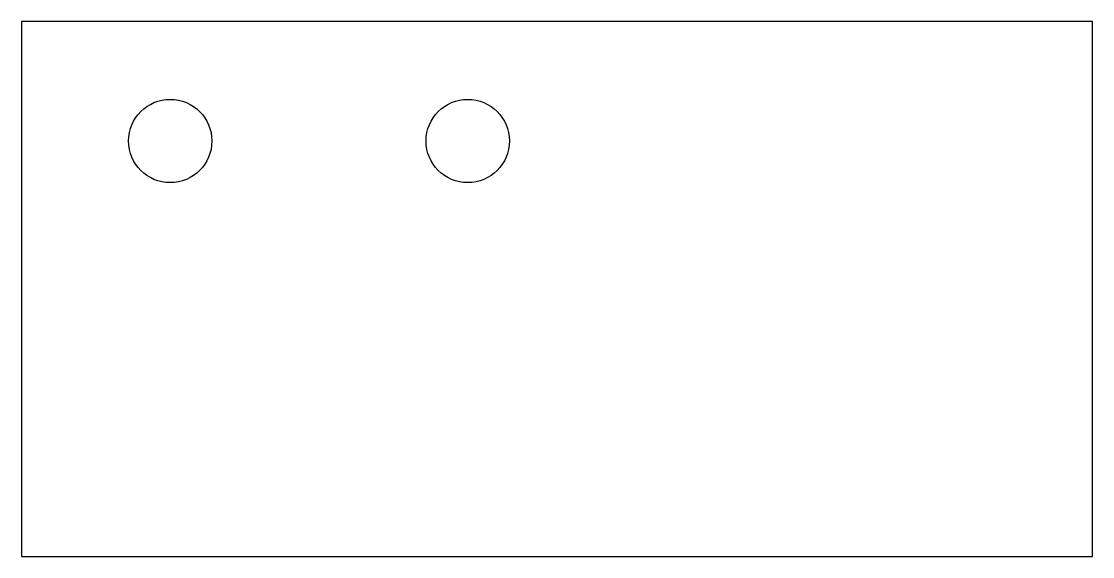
# Model space of a CAD drawing. Header units: inches. Extents: x 0 to 180, y 0 to 90.
import ezdxf

# ---------------------------------------------------------------- set-up
doc = ezdxf.new("R2010")
doc.units = ezdxf.units.IN
doc.header["$MEASUREMENT"] = 0
doc.layers.add('dim 1', color=7, linetype='Continuous', lineweight=9)

msp = doc.modelspace()

# ---------------------------------------------------------------- linework, layer by layer
at = {"layer": 'dim 1', "lineweight": 30, "elevation": 0}
msp.add_lwpolyline([(0, 90), (0, 0), (180, 0), (180, 90)], close=True, dxfattribs=at)
at = {"layer": 'dim 1', "lineweight": 30}
for centre in [(25, 69.89), (75, 69.89)]:
    msp.add_circle(centre, 7, dxfattribs=at)

doc.saveas('drawing.dxf')
